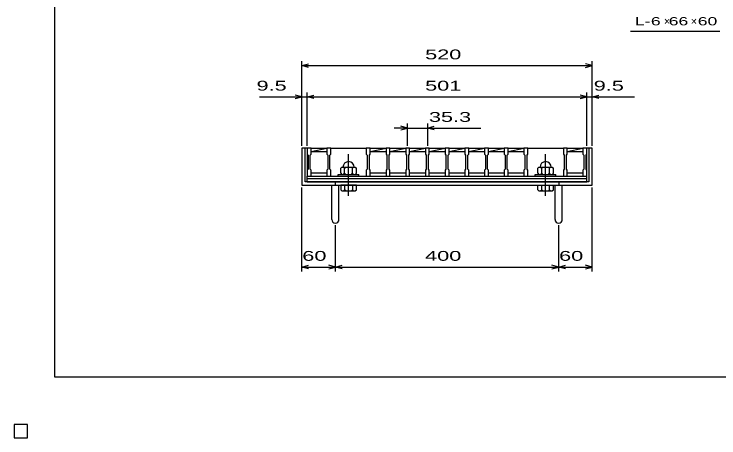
# Model space of a CAD drawing. Units: millimetres, scale not verified. Extents: x -1456 to 1385, y -1026 to 843.
# Drawn here: x -1456 to -193, y -1026 to -267 of the extents above; entities that cross this region are included whole.
import ezdxf
from ezdxf.enums import TextEntityAlignment as Align

# ---------------------------------------------------------------- set-up
doc = ezdxf.new("R2010")
doc.units = ezdxf.units.MM
doc.header["$LTSCALE"] = 8
doc.linetypes.add('CHAIN', pattern=[18.5, 12, -1.5, 3.5, -1.5])
for name, color, linetype, lineweight in [('0_2', 150, 'Continuous', 25), ('16', 3, 'Continuous', 25), ('19', 6, 'Continuous', 25), ('22', 4, 'Continuous', 25)]:
    doc.layers.add(name, color=color, linetype=linetype, lineweight=lineweight)
doc.styles.add('ベクトル', font='')
doc.styles.get('ベクトル').set_extended_font_data('ベクトル')

msp = doc.modelspace()

# ---------------------------------------------------------------- linework, layer by layer
at = {"layer": '0_2'}
for p, q in [((-1383.2, -917.2), (-1383.2, 842.8)), ((1384.8, -917.2), (-1383.2, -917.2))]:
    msp.add_line(p, q, dxfattribs=at)
at = {"layer": '16'}
for p, q in [((-931, -507), (-931, -506.3)), ((-931, -506.3), (-924, -506.3)), ((-931, -507), (-931, -517.5)), ((-924, -507), (-931, -507)), ((-931, -507), (-931, -551)), ((-931, -517.5), (-929.5, -519.5)), ((-925.5, -519.5), (-924, -517.5)), ((-924, -506.3), (-924, -507)), ((-924, -517.5), (-924, -507)), ((-924, -507), (-895.7, -507)), ((-924, -513), (-895.7, -507)), ((-924, -513), (-895.7, -513)), ((-895.7, -507), (-895.7, -506.3)), ((-895.7, -506.3), (-888.7, -506.3)), ((-895.7, -507), (-895.7, -517.5)), ((-888.7, -507), (-895.7, -507)), ((-895.7, -517.5), (-894.2, -519.5)), ((-890.2, -519.5), (-888.7, -517.5)), ((-888.7, -506.3), (-888.7, -507)), ((-888.7, -517.5), (-888.7, -507)), ((-888.7, -507), (-825.1, -507)), ((-825.1, -507), (-825.1, -506.3)), ((-825.1, -506.3), (-818.1, -506.3)), ((-825.1, -507), (-825.1, -517.5)), ((-818.1, -507), (-825.1, -507)), ((-825.1, -517.5), (-823.6, -519.5)), ((-819.6, -519.5), (-818.1, -517.5)), ((-818.1, -506.3), (-818.1, -507)), ((-818.1, -517.5), (-818.1, -507)), ((-818.1, -507), (-789.8, -507)), ((-818.1, -513), (-789.8, -507)), ((-818.1, -513), (-789.8, -513)), ((-789.8, -507), (-789.8, -506.3)), ((-789.8, -506.3), (-782.8, -506.3)), ((-789.8, -507), (-789.8, -517.5)), ((-782.8, -507), (-789.8, -507)), ((-789.8, -517.5), (-788.3, -519.5)), ((-784.3, -519.5), (-782.8, -517.5)), ((-782.8, -506.3), (-782.8, -507)), ((-782.8, -517.5), (-782.8, -507)), ((-782.8, -507), (-754.5, -507)), ((-782.8, -513), (-754.5, -507)), ((-782.8, -513), (-754.5, -513)), ((-754.5, -507), (-754.5, -506.3)), ((-754.5, -506.3), (-747.5, -506.3)), ((-754.5, -507), (-754.5, -517.5)), ((-747.5, -507), (-754.5, -507)), ((-754.5, -517.5), (-753, -519.5)), ((-749, -519.5), (-747.5, -517.5)), ((-747.5, -506.3), (-747.5, -507)), ((-747.5, -517.5), (-747.5, -507)), ((-747.5, -507), (-719.2, -507)), ((-747.5, -513), (-719.2, -507)), ((-747.5, -513), (-719.2, -513)), ((-719.2, -507), (-719.2, -506.3)), ((-719.2, -506.3), (-712.2, -506.3)), ((-719.2, -507), (-719.2, -517.5)), ((-712.2, -507), (-719.2, -507)), ((-719.2, -517.5), (-717.7, -519.5)), ((-713.7, -519.5), (-712.2, -517.5)), ((-712.2, -506.3), (-712.2, -507)), ((-712.2, -517.5), (-712.2, -507)), ((-712.2, -507), (-683.9, -507)), ((-712.2, -513), (-683.9, -507)), ((-712.2, -513), (-683.9, -513)), ((-683.9, -507), (-683.9, -506.3)), ((-683.9, -506.3), (-676.9, -506.3)), ((-683.9, -507), (-683.9, -517.5)), ((-676.9, -507), (-683.9, -507)), ((-683.9, -517.5), (-682.4, -519.5)), ((-678.4, -519.5), (-676.9, -517.5)), ((-676.9, -506.3), (-676.9, -507)), ((-676.9, -517.5), (-676.9, -507)), ((-676.9, -507), (-648.6, -507)), ((-676.9, -513), (-648.6, -507)), ((-676.9, -513), (-648.6, -513)), ((-648.6, -507), (-648.6, -506.3)), ((-648.6, -506.3), (-641.6, -506.3)), ((-648.6, -507), (-648.6, -517.5)), ((-641.6, -507), (-648.6, -507)), ((-648.6, -517.5), (-647.1, -519.5)), ((-643.1, -519.5), (-641.6, -517.5)), ((-641.6, -506.3), (-641.6, -507)), ((-641.6, -517.5), (-641.6, -507)), ((-641.6, -507), (-613.3, -507)), ((-641.6, -513), (-613.3, -507)), ((-641.6, -513), (-613.3, -513)), ((-613.3, -507), (-613.3, -506.3)), ((-613.3, -506.3), (-606.3, -506.3)), ((-613.3, -507), (-613.3, -517.5)), ((-606.3, -507), (-613.3, -507)), ((-613.3, -517.5), (-611.8, -519.5)), ((-607.8, -519.5), (-606.3, -517.5)), ((-606.3, -506.3), (-606.3, -507)), ((-606.3, -517.5), (-606.3, -507)), ((-606.3, -507), (-578, -507)), ((-606.3, -513), (-578, -507)), ((-606.3, -513), (-578, -513)), ((-578, -507), (-578, -506.3)), ((-578, -506.3), (-571, -506.3)), ((-578, -507), (-578, -517.5)), ((-571, -507), (-578, -507)), ((-578, -517.5), (-576.5, -519.5)), ((-572.5, -519.5), (-571, -517.5)), ((-571, -506.3), (-571, -507)), ((-571, -517.5), (-571, -507)), ((-571, -507), (-542.7, -507)), ((-571, -513), (-542.7, -507)), ((-571, -513), (-542.7, -513)), ((-542.7, -507), (-542.7, -506.3)), ((-542.7, -506.3), (-535.7, -506.3)), ((-542.7, -507), (-542.7, -517.5)), ((-535.7, -507), (-542.7, -507)), ((-542.7, -517.5), (-541.2, -519.5)), ((-537.2, -519.5), (-535.7, -517.5)), ((-535.7, -506.3), (-535.7, -507)), ((-535.7, -517.5), (-535.7, -507)), ((-535.7, -507), (-472.1, -507)), ((-472.1, -507), (-472.1, -506.3)), ((-472.1, -506.3), (-465.1, -506.3)), ((-472.1, -507), (-472.1, -517.5)), ((-465.1, -507), (-472.1, -507)), ((-472.1, -517.5), (-470.6, -519.5)), ((-466.6, -519.5), (-465.1, -517.5)), ((-465.1, -506.3), (-465.1, -507)), ((-465.1, -517.5), (-465.1, -507)), ((-465.1, -507), (-437, -507)), ((-465.1, -513), (-437, -507.042)), ((-465.1, -513), (-437, -513)), ((-437, -507), (-437, -506.3)), ((-437, -506.3), (-430, -506.3)), ((-437, -507), (-437, -517.5)), ((-430, -507), (-437, -507)), ((-437, -517.5), (-435.5, -519.5)), ((-431.5, -519.5), (-430, -517.5)), ((-430, -506.3), (-430, -507)), ((-430, -517.5), (-430, -507)), ((-430, -551), (-430, -507)), ((-929.5, -519.5), (-929.5, -544.5)), ((-925.5, -544.5), (-925.5, -519.5)), ((-894.2, -519.5), (-894.2, -544.5)), ((-890.2, -544.5), (-890.2, -519.5)), ((-823.6, -519.5), (-823.6, -544.5)), ((-819.6, -544.5), (-819.6, -519.5)), ((-788.3, -519.5), (-788.3, -544.5)), ((-784.3, -544.5), (-784.3, -519.5)), ((-753, -519.5), (-753, -544.5)), ((-749, -544.5), (-749, -519.5)), ((-717.7, -519.5), (-717.7, -544.5)), ((-713.7, -544.5), (-713.7, -519.5)), ((-682.4, -519.5), (-682.4, -544.5)), ((-678.4, -544.5), (-678.4, -519.5)), ((-647.1, -519.5), (-647.1, -544.5)), ((-643.1, -544.5), (-643.1, -519.5)), ((-611.8, -519.5), (-611.8, -544.5)), ((-607.8, -544.5), (-607.8, -519.5)), ((-576.5, -519.5), (-576.5, -544.5)), ((-572.5, -544.5), (-572.5, -519.5)), ((-541.2, -519.5), (-541.2, -544.5)), ((-537.2, -544.5), (-537.2, -519.5)), ((-470.6, -519.5), (-470.6, -544.5)), ((-466.6, -544.5), (-466.6, -519.5)), ((-435.5, -519.5), (-435.5, -544.5)), ((-431.5, -544.5), (-431.5, -519.5)), ((-868.9, -541), (-870.9, -543)), ((-868.9, -541), (-844.9, -541)), ((-865.9, -541), (-863.9, -543)), ((-863.9, -543), (-861.9, -541)), ((-851.9, -541), (-849.9, -543)), ((-849.9, -543), (-847.9, -541)), ((-844.9, -541), (-842.9, -543)), ((-515.9, -541), (-517.9, -543)), ((-515.9, -541), (-491.9, -541)), ((-512.9, -541), (-510.9, -543)), ((-510.9, -543), (-508.9, -541)), ((-498.9, -541), (-496.9, -543)), ((-496.9, -543), (-494.9, -541)), ((-491.9, -541), (-489.9, -543)), ((-929.5, -544.5), (-931, -546.5)), ((-931, -546.5), (-931, -557)), ((-924, -546.5), (-925.5, -544.5)), ((-924, -557), (-924, -546.5)), ((-924, -551), (-895.7, -551)), ((-894.2, -544.5), (-895.7, -546.5)), ((-895.7, -546.5), (-895.7, -557)), ((-888.7, -546.5), (-890.2, -544.5)), ((-888.7, -557), (-888.7, -546.5)), ((-875.4, -557), (-875.4, -554)), ((-875.4, -554), (-838.4, -554)), ((-870.9, -552), (-870.9, -543)), ((-870.9, -552), (-868.9, -554)), ((-865.9, -554), (-863.9, -552)), ((-863.9, -552), (-863.9, -543)), ((-861.9, -554), (-863.9, -552)), ((-851.9, -554), (-849.9, -552)), ((-849.9, -552), (-849.9, -543)), ((-847.9, -554), (-849.9, -552)), ((-844.9, -554), (-842.9, -552)), ((-842.9, -552), (-842.9, -543)), ((-838.4, -557), (-838.4, -554)), ((-823.6, -544.5), (-825.1, -546.5)), ((-825.1, -546.5), (-825.1, -557)), ((-818.1, -546.5), (-819.6, -544.5)), ((-818.1, -557), (-818.1, -546.5)), ((-818.1, -551), (-789.8, -551)), ((-788.3, -544.5), (-789.8, -546.5)), ((-789.8, -546.5), (-789.8, -557)), ((-782.8, -546.5), (-784.3, -544.5)), ((-782.8, -557), (-782.8, -546.5)), ((-782.8, -551), (-754.5, -551)), ((-753, -544.5), (-754.5, -546.5)), ((-754.5, -546.5), (-754.5, -557)), ((-747.5, -546.5), (-749, -544.5)), ((-747.5, -557), (-747.5, -546.5)), ((-747.5, -551), (-719.2, -551)), ((-717.7, -544.5), (-719.2, -546.5)), ((-719.2, -546.5), (-719.2, -557)), ((-712.2, -546.5), (-713.7, -544.5)), ((-712.2, -557), (-712.2, -546.5)), ((-712.2, -551), (-683.9, -551)), ((-682.4, -544.5), (-683.9, -546.5)), ((-683.9, -546.5), (-683.9, -557)), ((-676.9, -546.5), (-678.4, -544.5)), ((-676.9, -557), (-676.9, -546.5)), ((-676.9, -551), (-648.6, -551)), ((-647.1, -544.5), (-648.6, -546.5)), ((-648.6, -546.5), (-648.6, -557)), ((-641.6, -546.5), (-643.1, -544.5)), ((-641.6, -557), (-641.6, -546.5)), ((-641.6, -551), (-613.3, -551)), ((-611.8, -544.5), (-613.3, -546.5)), ((-613.3, -546.5), (-613.3, -557)), ((-606.3, -546.5), (-607.8, -544.5)), ((-606.3, -557), (-606.3, -546.5)), ((-606.3, -551), (-578, -551)), ((-576.5, -544.5), (-578, -546.5)), ((-578, -546.5), (-578, -557)), ((-571, -546.5), (-572.5, -544.5)), ((-571, -557), (-571, -546.5)), ((-571, -551), (-542.7, -551)), ((-541.2, -544.5), (-542.7, -546.5)), ((-542.7, -546.5), (-542.7, -557)), ((-535.7, -546.5), (-537.2, -544.5)), ((-535.7, -557), (-535.7, -546.5)), ((-522.4, -557), (-522.4, -554)), ((-522.4, -554), (-485.4, -554)), ((-517.9, -552), (-517.9, -543)), ((-517.9, -552), (-515.9, -554)), ((-512.9, -554), (-510.9, -552)), ((-510.9, -552), (-510.9, -543)), ((-508.9, -554), (-510.9, -552)), ((-498.9, -554), (-496.9, -552)), ((-496.9, -552), (-496.9, -543)), ((-494.9, -554), (-496.9, -552)), ((-491.9, -554), (-489.9, -552)), ((-489.9, -552), (-489.9, -543)), ((-485.4, -557), (-485.4, -554)), ((-470.6, -544.5), (-472.1, -546.5)), ((-472.1, -546.5), (-472.1, -557)), ((-465.1, -546.5), (-466.6, -544.5)), ((-465.1, -557), (-465.1, -546.5)), ((-465.1, -551), (-437, -551)), ((-435.5, -544.5), (-437, -546.5)), ((-437, -546.5), (-437, -557)), ((-430, -546.5), (-431.5, -544.5)), ((-430, -557), (-430, -546.5)), ((-931, -557), (-924, -557)), ((-931, -557), (-430, -557)), ((-931, -561.5), (-931, -557)), ((-931, -561.5), (-430, -561.5)), ((-931, -567.5), (-931, -561.5)), ((-931, -567.5), (-430, -567.5)), ((-895.7, -557), (-888.7, -557)), ((-888.7, -557), (-825.1, -557)), ((-875.4, -557), (-838.4, -557)), ((-825.1, -557), (-818.1, -557)), ((-789.8, -557), (-782.8, -557)), ((-754.5, -557), (-747.5, -557)), ((-719.2, -557), (-712.2, -557)), ((-683.9, -557), (-676.9, -557)), ((-648.6, -557), (-641.6, -557)), ((-613.3, -557), (-606.3, -557)), ((-578, -557), (-571, -557)), ((-542.7, -557), (-535.7, -557)), ((-535.7, -557), (-472.1, -557)), ((-522.4, -557), (-485.4, -557)), ((-472.1, -557), (-465.1, -557)), ((-437, -557), (-430, -557)), ((-430, -561.5), (-430, -557)), ((-430, -567.5), (-430, -561.5)), ((-1432, -1002), (-1456, -1002)), ((-1456, -1002), (-1456, -1026)), ((-1432, -1002), (-1456, -1002)), ((-1456, -1002), (-1456, -1026)), ((-1432, -1002), (-1456, -1002)), ((-1456, -1002), (-1456, -1026)), ((-1432, -1002), (-1456, -1002)), ((-1456, -1002), (-1456, -1026)), ((-1432, -1002), (-1456, -1002)), ((-1456, -1002), (-1456, -1026)), ((-1432, -1026), (-1432, -1002)), ((-1432, -1026), (-1432, -1002)), ((-1432, -1026), (-1432, -1002)), ((-1432, -1026), (-1432, -1002)), ((-1432, -1026), (-1432, -1002)), ((-1456, -1026), (-1432, -1026)), ((-1456, -1026), (-1432, -1026)), ((-1456, -1026), (-1432, -1026)), ((-1456, -1026), (-1432, -1026)), ((-1456, -1026), (-1432, -1026))]:
    msp.add_line(p, q, dxfattribs=at)
at = {"layer": '16', "linetype": 'CHAIN'}
for p, q in [((-856.9, -592.4), (-856.9, -517.4)), ((-503.9, -592.4), (-503.9, -517.4))]:
    msp.add_line(p, q, dxfattribs=at)
at = {"layer": '16'}
for centre in [(-856.9, -541), (-503.9, -541)]:
    msp.add_arc(centre, 10, 0, 180, dxfattribs=at)
at = {"layer": '19'}
for p, q in [((-931, -507), (-940.5, -507)), ((-940.5, -507), (-940.5, -573.5)), ((-934.5, -567.5), (-934.5, -507)), ((-420.5, -507), (-430, -507)), ((-426.5, -507), (-426.5, -567.5)), ((-420.5, -573.5), (-420.5, -507)), ((-426.5, -567.5), (-934.5, -567.5)), ((-880.5, -573.5), (-880.5, -567.5)), ((-480.5, -567.5), (-480.5, -573.5)), ((-940.5, -573.5), (-420.5, -573.5)), ((-887, -634.61), (-887, -573.5)), ((-874, -634.61), (-874, -573.5)), ((-870.9, -573.5), (-870.9, -581.5)), ((-842.9, -573.5), (-870.9, -573.5)), ((-863.9, -573.5), (-863.9, -581.5)), ((-849.9, -573.5), (-849.9, -581.5)), ((-842.9, -581.5), (-842.9, -573.5)), ((-517.9, -581.5), (-517.9, -573.5)), ((-517.9, -573.5), (-489.9, -573.5)), ((-510.9, -581.5), (-510.9, -573.5)), ((-496.9, -581.5), (-496.9, -573.5)), ((-489.9, -581.5), (-489.9, -573.5)), ((-487, -634.61), (-487, -573.5)), ((-474, -634.61), (-474, -573.5)), ((-870.9, -581.5), (-868.9, -583.5)), ((-868.9, -583.5), (-844.9, -583.5)), ((-863.9, -581.5), (-865.9, -583.5)), ((-861.9, -583.5), (-863.9, -581.5)), ((-849.9, -581.5), (-851.9, -583.5)), ((-847.9, -583.5), (-849.9, -581.5)), ((-844.9, -583.5), (-842.9, -581.5)), ((-515.9, -583.5), (-517.9, -581.5)), ((-515.9, -583.5), (-491.9, -583.5)), ((-512.9, -583.5), (-510.9, -581.5)), ((-508.9, -583.5), (-510.9, -581.5)), ((-498.9, -583.5), (-496.9, -581.5)), ((-494.9, -583.5), (-496.9, -581.5)), ((-491.9, -583.5), (-489.9, -581.5))]:
    msp.add_line(p, q, dxfattribs=at)
for centre in [(-880.5, -634.61), (-480.5, -634.61)]:
    msp.add_arc(centre, 6.5, 180, 0, dxfattribs=at)
at = {"layer": '22'}
for p, q in [((-352, -297.5), (-192, -297.5)), ((-940.5, -503), (-940.5, -351)), ((-420.5, -503), (-420.5, -351)), ((-940.5, -359), (-928.5, -355.8)), ((-928.5, -362.2), (-940.5, -359)), ((-940.5, -359), (-420.5, -359)), ((-420.5, -359), (-432.5, -355.8)), ((-432.5, -362.2), (-420.5, -359)), ((-1016.5, -415), (-940.5, -415)), ((-940.5, -415), (-952.5, -411.8)), ((-952.5, -418.2), (-940.5, -415)), ((-940.5, -503), (-940.5, -407)), ((-940.5, -415), (-931, -415)), ((-931, -503), (-931, -407)), ((-931, -415), (-919, -411.8)), ((-919, -418.2), (-931, -415)), ((-931, -415), (-430, -415)), ((-430, -415), (-442, -411.8)), ((-442, -418.2), (-430, -415)), ((-430, -503), (-430, -407)), ((-430, -415), (-420.5, -415)), ((-420.5, -503), (-420.5, -407)), ((-420.5, -415), (-408.5, -411.8)), ((-408.5, -418.2), (-420.5, -415)), ((-420.5, -415), (-344.5, -415)), ((-751, -503), (-751, -463)), ((-715.7, -463), (-715.7, -503)), ((-751, -471), (-775, -471)), ((-751, -471), (-763, -467.8)), ((-763, -474.2), (-751, -471)), ((-751, -471), (-715.7, -471)), ((-715.7, -471), (-703.7, -467.8)), ((-703.7, -474.2), (-715.7, -471)), ((-715.7, -471), (-619.7, -471)), ((-940.5, -727.9), (-940.5, -577.5)), ((-420.5, -727.9), (-420.5, -577.5)), ((-880.5, -727.9), (-880.5, -644.7)), ((-480.5, -727.9), (-480.5, -644.7)), ((-940.5, -719.9), (-928.5, -716.7)), ((-880.5, -719.9), (-892.5, -716.7)), ((-880.5, -719.9), (-868.5, -716.7)), ((-480.5, -719.9), (-492.5, -716.7)), ((-480.5, -719.9), (-468.5, -716.7)), ((-420.5, -719.9), (-432.5, -716.7)), ((-928.5, -723.1), (-940.5, -719.9)), ((-940.5, -719.9), (-880.5, -719.9)), ((-892.5, -723.1), (-880.5, -719.9)), ((-868.5, -723.1), (-880.5, -719.9)), ((-880.5, -719.9), (-480.5, -719.9)), ((-492.5, -723.1), (-480.5, -719.9)), ((-468.5, -723.1), (-480.5, -719.9)), ((-480.5, -719.9), (-420.5, -719.9)), ((-432.5, -723.1), (-420.5, -719.9))]:
    msp.add_line(p, q, dxfattribs=at)
at = {"layer": '22', "color": 2}
for p, q in [((-1432, -1002), (-1456, -1002)), ((-1456, -1002), (-1456, -1026)), ((-1432, -1002), (-1456, -1002)), ((-1456, -1002), (-1456, -1026)), ((-1432, -1002), (-1456, -1002)), ((-1456, -1002), (-1456, -1026)), ((-1432, -1026), (-1432, -1002)), ((-1432, -1026), (-1432, -1002)), ((-1432, -1026), (-1432, -1002)), ((-1456, -1026), (-1432, -1026)), ((-1456, -1026), (-1432, -1026)), ((-1456, -1026), (-1432, -1026))]:
    msp.add_line(p, q, dxfattribs=at)

# ---------------------------------------------------------------- texts
at = {"layer": '22', "color": 2, "style": 'ベクトル'}
for s, height, width, p in [('L-', 14.66, 1.6, (-344, -279.5)), (' 6 ', 14.66, 1.6, (-324, -279.5)), (' 66 ', 14.66, 1.6, (-292, -279.5)), (' 60 ', 14.66, 1.6, (-240, -279.5)), (' 520 ', 17.6, 1.65, (-730.5, -339)), (' 9.5 ', 17.6, 1.65, (-1032.5, -395)), (' 501 ', 17.6, 1.65, (-730.5, -395)), (' 9.5 ', 17.6, 1.65, (-428.5, -395)), (' 35.3 ', 17.6, 1.65, (-723.7, -451)), (' 60 ', 17.6, 1.65, (-950.5, -699.9)), (' 400 ', 17.6, 1.65, (-730.5, -699.9)), (' 60 ', 17.6, 1.65, (-490.5, -699.9))]:
    msp.add_text(s, height=height, dxfattribs=dict(at, width=width)).set_placement(p, align=Align.MIDDLE_LEFT)
for p in [(-292, -279.5), (-244, -279.5)]:
    msp.add_text('×', height=14.66, dxfattribs=at).set_placement(p, align=Align.MIDDLE_LEFT)

doc.saveas('drawing.dxf')
